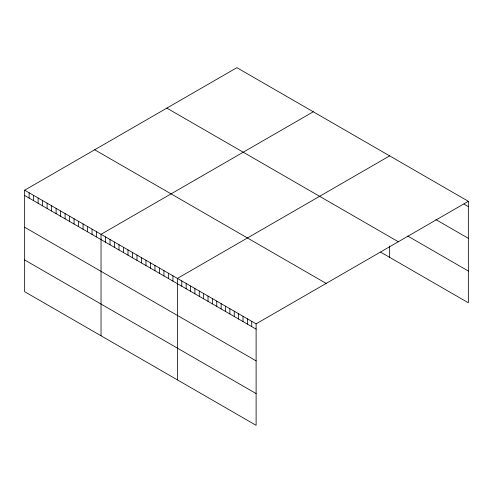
<?xml version="1.0" encoding="UTF-8"?>
<svg xmlns="http://www.w3.org/2000/svg" width="493" height="493" viewBox="0 0 493 493"><rect width="100%" height="100%" fill="white"/><g stroke="black" fill="none" stroke-linecap="round" stroke-linejoin="round"><path stroke-width="0.74" d="M24.65 190.212L256.113 323.846L256.113 425.323L24.65 291.69L24.65 190.212L236.886 67.677L468.35 201.31L468.35 302.788L380.664 252.163M313.271 111.775L101.034 234.311L101.034 335.788M389.655 155.874L177.418 278.409L177.418 379.887M256.113 323.846L468.35 201.31M463.981 204.077L468.35 206.604M435.874 219.588L468.35 238.341M407.766 236.067L468.35 271.045M166.85 108.115L398.313 241.749M94.687 149.773L326.15 283.413M24.65 195.499L256.113 329.133M24.65 227.242L256.113 360.876M24.65 259.947L256.113 393.58M389.655 246.013L389.655 257.352M251.744 321.325L251.744 326.612M247.369 318.798L247.369 324.086M243 316.272L243 321.559M238.624 313.751L238.624 319.039M234.255 311.225L234.255 316.512M229.88 308.704L229.88 313.992M225.511 306.178L225.511 311.465M221.135 303.651L221.135 308.938M216.766 301.131L216.766 306.418M212.391 298.604L212.391 303.891M208.021 296.077L208.021 301.371M203.646 293.557L203.646 298.844M199.277 291.03L199.277 296.318M194.901 288.51L194.901 293.797M190.532 285.983L190.532 291.271M186.163 283.457L186.163 288.75M181.788 280.936L181.788 286.223M172.926 275.815L172.926 281.102M168.427 273.221L168.427 278.508M163.935 270.626L163.935 275.914M159.442 268.032L159.442 273.325M154.95 265.437L154.95 270.731M150.457 262.849L150.457 268.137M145.965 260.255L145.965 265.542M141.473 257.66L141.473 262.948M136.98 255.066L136.98 260.353M132.488 252.471L132.488 257.759M127.989 249.877L127.989 255.164M123.496 247.283L123.496 252.57M119.004 244.688L119.004 249.976M114.512 242.094L114.512 247.381M110.019 239.499L110.019 244.787M105.527 236.905L105.527 242.192M96.542 231.716L96.542 237.004M92.049 229.122L92.049 234.409M87.551 226.527L87.551 231.815M83.058 223.933L83.058 229.22M78.566 221.339L78.566 226.632M74.073 218.744L74.073 224.038M69.581 216.156L69.581 221.443M65.088 213.561L65.088 218.849M60.596 210.967L60.596 216.254M56.103 208.373L56.103 213.66M51.611 205.778L51.611 211.066M47.118 203.184L47.118 208.471M42.62 200.589L42.62 205.877M38.127 197.995L38.127 203.282M33.635 195.401L33.635 200.688M29.142 192.806L29.142 198.094"/></g></svg>
